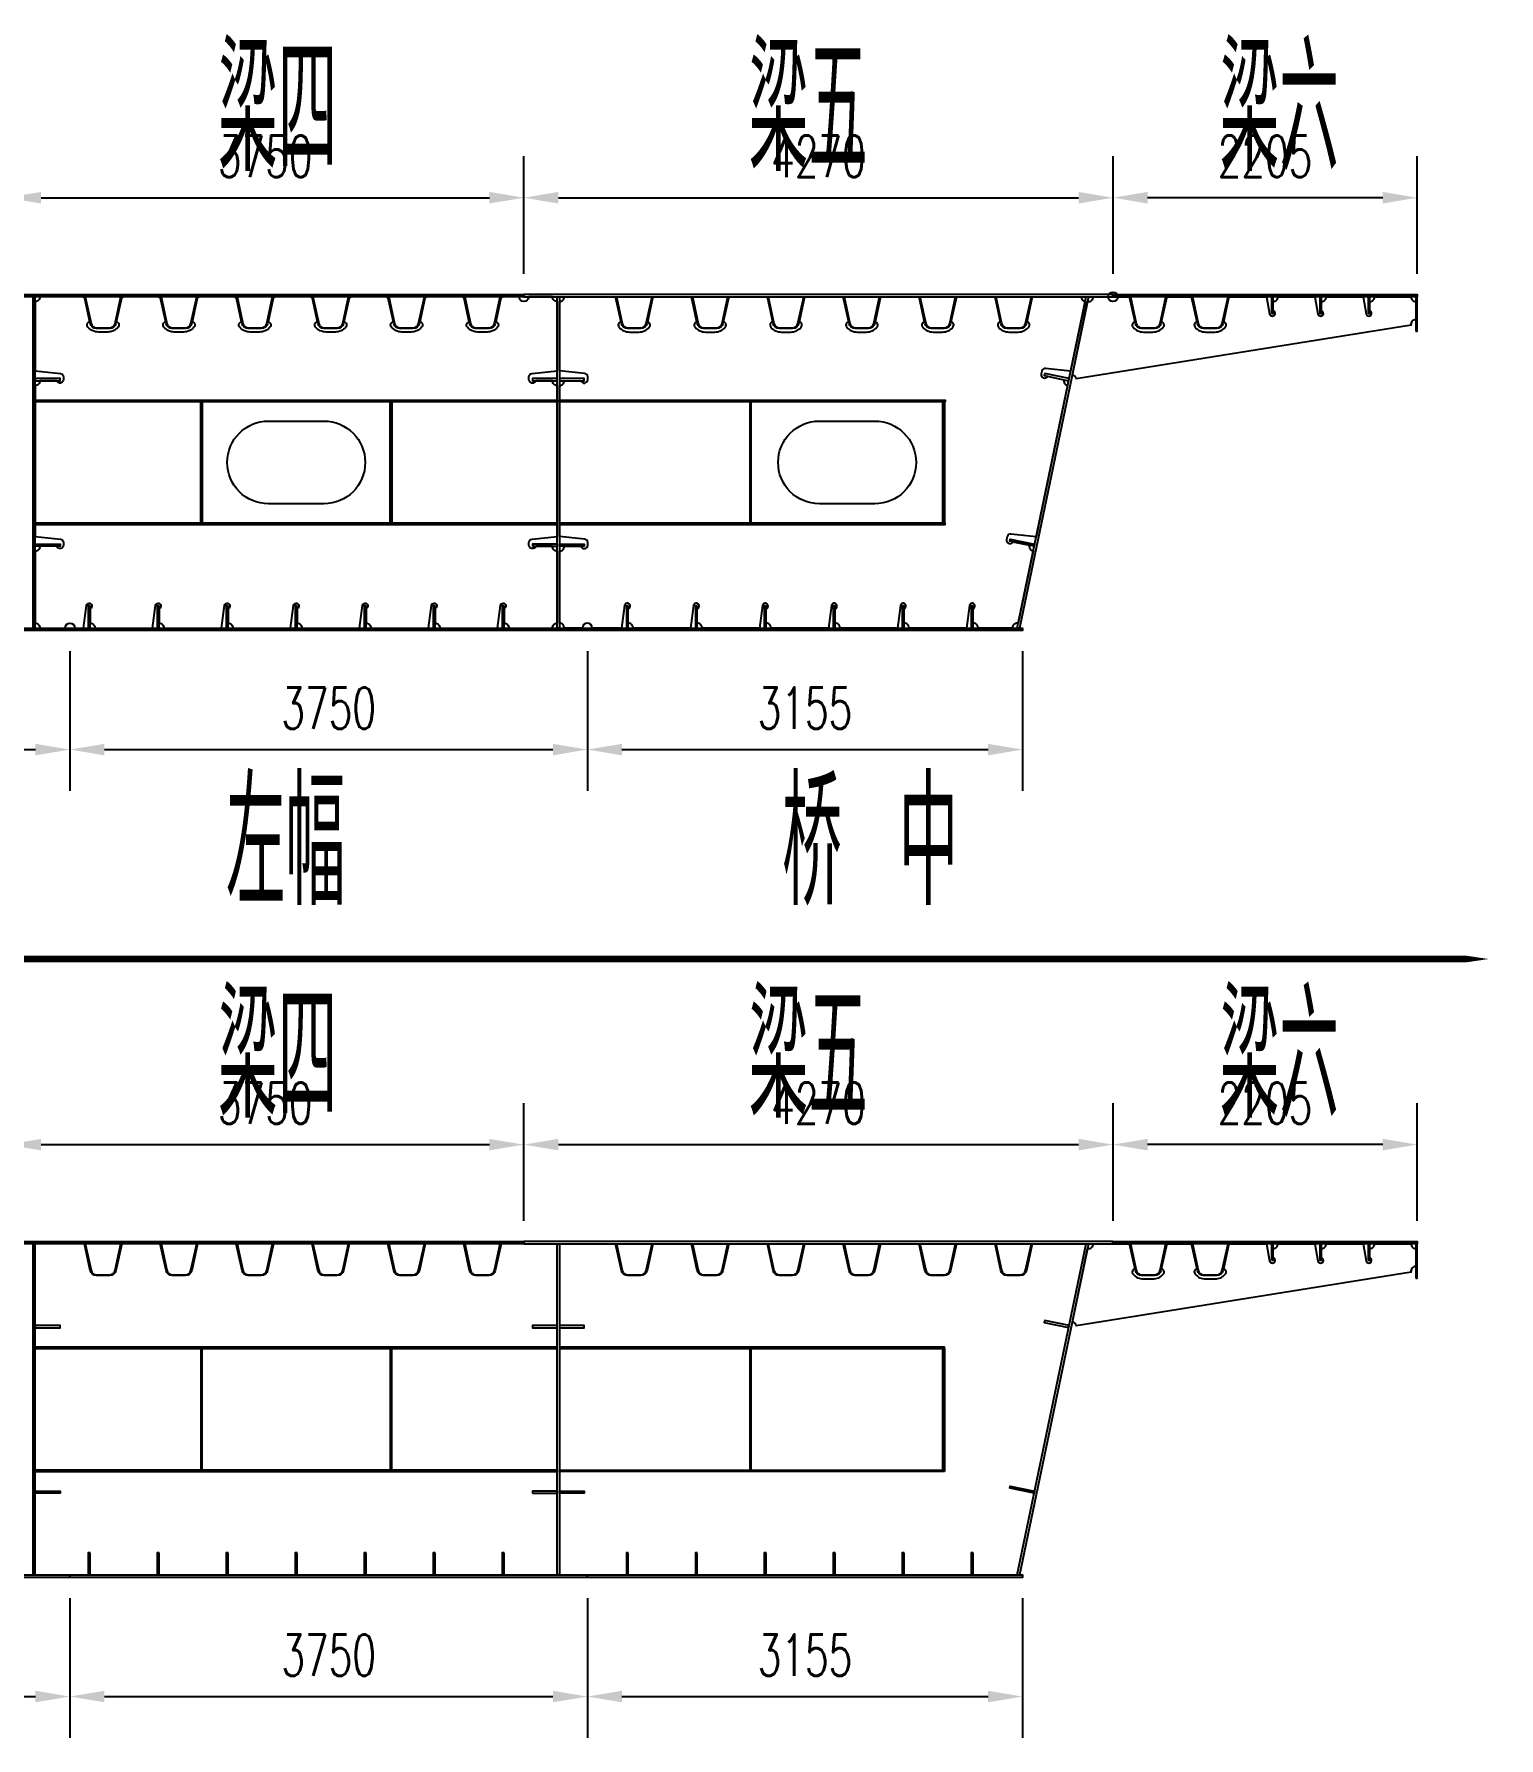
# Model space of a CAD drawing. Extents: x -158665 to 747974, y -1078007 to -307893.
# Drawn here: x 211164 to 221781, y -331394 to -319046 of the extents above; entities that cross this region are included whole.
import ezdxf

# ---------------------------------------------------------------- set-up
doc = ezdxf.new("R2010")
doc.units = 0
doc.header["$LTSCALE"] = 0.02
doc.header["$MEASUREMENT"] = 0
doc.header["$PDMODE"] = 35
doc.header["$PDSIZE"] = 150
doc.layers.get('0').update_dxf_attribs({"linetype": 'CONTINUOUS'})
doc.layers.get('Defpoints').update_dxf_attribs({"linetype": 'CONTINUOUS'})
doc.layers.add('1', color=1, linetype='CONTINUOUS')
doc.styles.add('HC_GBDIM', font='romans', dxfattribs={"width": 0.667, "bigfont": 'gbcbig'})
doc.dimstyles.new('HC_GBDIM-100', dxfattribs={"dimscale": 100, "dimtxt": 3, "dimasz": 2.5, "dimexe": 3, "dimexo": 1.5, "dimgap": 1.5, "dimtad": 1, "dimdec": 0, "dimzin": 0, "dimdsep": 46, "dimtxsty": 'HC_GBDIM', "dimcen": 2.5, "dimclrd": 130, "dimclre": 130, "dimclrt": 3, "dimadec": 0, "dimazin": 0, "dimtfac": 0.714286, "dimtdec": 0, "dimtmove": 0, "dimatfit": 3, "dimfxl": 1, "dimtzin": 0, "dimlwd": -1, "dimlwe": -1, "dimarcsym": 0})

# ---------------------------------------------------------------- blocks, each defined once
blk = doc.blocks.new('*D12')
at = {"color": 130}
for p, q in [((210964, -320784), (210964, -319932)), ((214714, -320784), (214714, -319932)), ((211214, -320232), (214464, -320232))]:
    blk.add_line(p, q, dxfattribs=at)
for points in [[(211214, -320190), (211214, -320274), (210964, -320232)], [(214464, -320190), (214464, -320274), (214714, -320232)]]:
    blk.add_solid(points, dxfattribs=at)
at = {"layer": 'Defpoints', "color": 0}
for p in [(214714, -320232), (210964, -320934), (214714, -320934)]:
    blk.add_point(p, dxfattribs=at)
at = {"color": 3, "insert": (212839, -319932), "char_height": 300, "attachment_point": 5, "style": 'HC_GBDIM'}
blk.add_mtext('3750', dxfattribs=at)
blk = doc.blocks.new('*D13')
at = {"color": 130}
for p, q in [((214714, -320784), (214714, -319932)), ((218984, -320784), (218984, -319932)), ((214964, -320232), (218734, -320232))]:
    blk.add_line(p, q, dxfattribs=at)
for points in [[(214964, -320190), (214964, -320274), (214714, -320232)], [(218734, -320190), (218734, -320274), (218984, -320232)]]:
    blk.add_solid(points, dxfattribs=at)
at = {"layer": 'Defpoints', "color": 0}
for p in [(218984, -320232), (214714, -320934), (218984, -320934)]:
    blk.add_point(p, dxfattribs=at)
at = {"color": 3, "insert": (216849, -319932), "char_height": 300, "attachment_point": 5, "style": 'HC_GBDIM'}
blk.add_mtext('4270', dxfattribs=at)
blk = doc.blocks.new('*D16')
at = {"color": 130}
for p, q in [((207154, -323518), (207154, -324531)), ((211424, -323518), (211424, -324531)), ((207404, -324231), (211174, -324231))]:
    blk.add_line(p, q, dxfattribs=at)
for points in [[(207404, -324190), (207404, -324273), (207154, -324231)], [(211174, -324190), (211174, -324273), (211424, -324231)]]:
    blk.add_solid(points, dxfattribs=at)
at = {"layer": 'Defpoints', "color": 0}
for p in [(207154, -323368), (211424, -323368), (211424, -324231)]:
    blk.add_point(p, dxfattribs=at)
at = {"color": 3, "insert": (209289, -323931), "char_height": 300, "attachment_point": 5, "style": 'HC_GBDIM'}
blk.add_mtext('4270', dxfattribs=at)
blk = doc.blocks.new('*D17')
at = {"color": 130}
for p, q in [((211424, -323518), (211424, -324531)), ((215174, -323518), (215174, -324531)), ((211674, -324231), (214924, -324231))]:
    blk.add_line(p, q, dxfattribs=at)
for points in [[(211674, -324190), (211674, -324273), (211424, -324231)], [(214924, -324190), (214924, -324273), (215174, -324231)]]:
    blk.add_solid(points, dxfattribs=at)
at = {"layer": 'Defpoints', "color": 0}
for p in [(211424, -323368), (215174, -323368), (215174, -324231)]:
    blk.add_point(p, dxfattribs=at)
at = {"color": 3, "insert": (213299, -323931), "char_height": 300, "attachment_point": 5, "style": 'HC_GBDIM'}
blk.add_mtext('3750', dxfattribs=at)
blk = doc.blocks.new('*D18')
at = {"color": 130}
for p, q in [((215174, -323518), (215174, -324531)), ((218329, -323518), (218329, -324531)), ((215424, -324231), (218079, -324231))]:
    blk.add_line(p, q, dxfattribs=at)
for points in [[(215424, -324190), (215424, -324273), (215174, -324231)], [(218079, -324190), (218079, -324273), (218329, -324231)]]:
    blk.add_solid(points, dxfattribs=at)
at = {"layer": 'Defpoints', "color": 0}
for p in [(215174, -323368), (218329, -323368), (218329, -324231)]:
    blk.add_point(p, dxfattribs=at)
at = {"color": 3, "insert": (216751, -323931), "char_height": 300, "attachment_point": 5, "style": 'HC_GBDIM'}
blk.add_mtext('3155', dxfattribs=at)
blk = doc.blocks.new('*D20')
at = {"color": 130}
for p, q in [((218984, -320784), (218984, -319932)), ((221189, -320784), (221189, -319932)), ((220939, -320232), (219234, -320232))]:
    blk.add_line(p, q, dxfattribs=at)
for points in [[(219234, -320190), (219234, -320274), (218984, -320232)], [(220939, -320190), (220939, -320274), (221189, -320232)]]:
    blk.add_solid(points, dxfattribs=at)
at = {"layer": 'Defpoints', "color": 0}
for p in [(218984, -320232), (218984, -320934), (221189, -320934)]:
    blk.add_point(p, dxfattribs=at)
at = {"color": 3, "insert": (220086, -319932), "char_height": 300, "attachment_point": 5, "style": 'HC_GBDIM'}
blk.add_mtext('2205', dxfattribs=at)
blk = doc.blocks.new('*D23')
at = {"color": 130}
for p, q in [((210964, -327647), (210964, -326794)), ((214714, -327647), (214714, -326794)), ((211214, -327094), (214464, -327094))]:
    blk.add_line(p, q, dxfattribs=at)
for points in [[(211214, -327053), (211214, -327136), (210964, -327094)], [(214464, -327053), (214464, -327136), (214714, -327094)]]:
    blk.add_solid(points, dxfattribs=at)
at = {"layer": 'Defpoints', "color": 0}
for p in [(214714, -327094), (210964, -327797), (214714, -327797)]:
    blk.add_point(p, dxfattribs=at)
at = {"color": 3, "insert": (212839, -326794), "char_height": 300, "attachment_point": 5, "style": 'HC_GBDIM'}
blk.add_mtext('3750', dxfattribs=at)
blk = doc.blocks.new('*D24')
at = {"color": 130}
for p, q in [((214714, -327647), (214714, -326794)), ((218984, -327647), (218984, -326794)), ((214964, -327094), (218734, -327094))]:
    blk.add_line(p, q, dxfattribs=at)
for points in [[(214964, -327052), (214964, -327136), (214714, -327094)], [(218734, -327052), (218734, -327136), (218984, -327094)]]:
    blk.add_solid(points, dxfattribs=at)
at = {"layer": 'Defpoints', "color": 0}
for p in [(218984, -327094), (214714, -327797), (218984, -327797)]:
    blk.add_point(p, dxfattribs=at)
at = {"color": 3, "insert": (216849, -326794), "char_height": 300, "attachment_point": 5, "style": 'HC_GBDIM'}
blk.add_mtext('4270', dxfattribs=at)
blk = doc.blocks.new('*D27')
at = {"color": 130}
for p, q in [((207154, -330381), (207154, -331394)), ((211424, -330381), (211424, -331394)), ((207404, -331094), (211174, -331094))]:
    blk.add_line(p, q, dxfattribs=at)
for points in [[(207404, -331052), (207404, -331135), (207154, -331094)], [(211174, -331052), (211174, -331135), (211424, -331094)]]:
    blk.add_solid(points, dxfattribs=at)
at = {"layer": 'Defpoints', "color": 0}
for p in [(207154, -330231), (211424, -330231), (211424, -331094)]:
    blk.add_point(p, dxfattribs=at)
at = {"color": 3, "insert": (209289, -330794), "char_height": 300, "attachment_point": 5, "style": 'HC_GBDIM'}
blk.add_mtext('4270', dxfattribs=at)
blk = doc.blocks.new('*D28')
at = {"color": 130}
for p, q in [((211424, -330381), (211424, -331394)), ((215174, -330381), (215174, -331394)), ((211674, -331094), (214924, -331094))]:
    blk.add_line(p, q, dxfattribs=at)
for points in [[(211674, -331052), (211674, -331135), (211424, -331094)], [(214924, -331052), (214924, -331135), (215174, -331094)]]:
    blk.add_solid(points, dxfattribs=at)
at = {"layer": 'Defpoints', "color": 0}
for p in [(211424, -330231), (215174, -330231), (215174, -331094)]:
    blk.add_point(p, dxfattribs=at)
at = {"color": 3, "insert": (213299, -330794), "char_height": 300, "attachment_point": 5, "style": 'HC_GBDIM'}
blk.add_mtext('3750', dxfattribs=at)
blk = doc.blocks.new('*D29')
at = {"color": 130}
for p, q in [((215174, -330381), (215174, -331394)), ((218329, -330381), (218329, -331394)), ((215424, -331094), (218079, -331094))]:
    blk.add_line(p, q, dxfattribs=at)
for points in [[(215424, -331052), (215424, -331135), (215174, -331094)], [(218079, -331052), (218079, -331135), (218329, -331094)]]:
    blk.add_solid(points, dxfattribs=at)
at = {"layer": 'Defpoints', "color": 0}
for p in [(215174, -330231), (218329, -330231), (218329, -331094)]:
    blk.add_point(p, dxfattribs=at)
at = {"color": 3, "insert": (216751, -330794), "char_height": 300, "attachment_point": 5, "style": 'HC_GBDIM'}
blk.add_mtext('3155', dxfattribs=at)
blk = doc.blocks.new('*D31')
at = {"color": 130}
for p, q in [((218984, -327647), (218984, -326794)), ((221189, -327647), (221189, -326794)), ((220939, -327094), (219234, -327094))]:
    blk.add_line(p, q, dxfattribs=at)
for points in [[(219234, -327052), (219234, -327136), (218984, -327094)], [(220939, -327052), (220939, -327136), (221189, -327094)]]:
    blk.add_solid(points, dxfattribs=at)
at = {"layer": 'Defpoints', "color": 0}
for p in [(218984, -327094), (218984, -327797), (221189, -327797)]:
    blk.add_point(p, dxfattribs=at)
at = {"color": 3, "insert": (220086, -326794), "char_height": 300, "attachment_point": 5, "style": 'HC_GBDIM'}
blk.add_mtext('2205', dxfattribs=at)

msp = doc.modelspace()

# ---------------------------------------------------------------- linework, layer by layer
at = {"color": 2, "ltscale": 3}
for points in [[(214955.7, -321593.3, -0.4142136), (214920.7, -321558.3), (214799.4, -321558.3, -0.8490905), (214750.7, -321550.3), (214750.7, -321530.3, -0.3855079), (214773.3, -321505.4), (214955.7, -321487.3), (214955.7, -320985.3, -0.4142136), (214920.7, -320950.3), (214748.7, -320950.3, -1), (214678.7, -320950.3), (214558.7, -320950.3), (214546.6, -320960), (214509.6, -321130.3, -0.5717692), (214522.9, -321171.3, -0.2157414), (214447.7, -321205.3), (214379.8, -321205.3, -0.2157414), (214304.6, -321171.3, -0.5717692), (214317.9, -321130.3), (214280.9, -320960), (214268.7, -320950.3), (214008.7, -320950.3), (213996.6, -320960), (213959.6, -321130.3, -0.5717692), (213972.9, -321171.3, -0.2157414), (213897.7, -321205.3), (213829.8, -321205.3, -0.2157414), (213754.6, -321171.3, -0.5717692), (213767.9, -321130.3), (213730.9, -320960), (213718.7, -320950.3), (213458.7, -320950.3), (213446.6, -320960), (213409.6, -321130.3, -0.5717692), (213422.9, -321171.3, -0.2157414), (213347.7, -321205.3), (213279.8, -321205.3, -0.2157414), (213204.6, -321171.3, -0.5717692), (213217.9, -321130.3), (213180.9, -320960), (213168.7, -320950.3), (212908.7, -320950.3), (212896.6, -320960), (212859.6, -321130.3, -0.5717692), (212872.9, -321171.3, -0.2157414), (212797.7, -321205.3), (212729.8, -321205.3, -0.2157414), (212654.6, -321171.3, -0.5717692), (212667.9, -321130.3), (212630.9, -320960), (212618.7, -320950.3), (212358.7, -320950.3), (212346.6, -320960), (212309.6, -321130.3, -0.5717692), (212322.9, -321171.3, -0.2157414), (212247.7, -321205.3), (212179.8, -321205.3, -0.2157414), (212104.6, -321171.3, -0.5717692), (212117.9, -321130.3), (212080.9, -320960), (212068.7, -320950.3), (211808.7, -320950.3), (211796.6, -320960), (211759.6, -321130.3, -0.5717692), (211772.9, -321171.3, -0.2157414), (211697.7, -321205.3), (211629.8, -321205.3, -0.2157414), (211554.6, -321171.3, -0.5717692), (211567.9, -321130.3), (211530.9, -320960), (211518.7, -320950.3), (211206.7, -320950.3, -0.4142136), (211171.7, -320985.3), (211171.7, -321487.3), (211354.2, -321505.4, -0.3855079), (211376.7, -321530.3), (211376.7, -321550.3, -0.8490905), (211328.1, -321558.3), (211206.7, -321558.3, -0.4142136), (211171.7, -321593.3), (211171.7, -322687.3), (211354.2, -322705.4, -0.3855079), (211376.7, -322730.3), (211376.7, -322750.3, -0.8490905), (211328.1, -322758.3), (211206.7, -322758.3, -0.4142136), (211171.7, -322793.3), (211171.7, -323315.3, -0.4142136), (211206.7, -323350.3), (211388.7, -323350.3, -1), (211458.7, -323350.3), (211521.7, -323350.3), (211543.9, -323187.6, -1.7629799), (211570.7, -323209), (211570.7, -323315.3, -0.4142136), (211605.7, -323350.3), (212021.7, -323350.3), (212043.9, -323187.6, -1.7629799), (212070.7, -323209), (212070.7, -323315.3, -0.4142136), (212105.7, -323350.3), (212521.7, -323350.3), (212543.9, -323187.6, -1.7629799), (212570.7, -323209), (212570.7, -323315.3, -0.4142136), (212605.7, -323350.3), (213021.7, -323350.3), (213043.9, -323187.6, -1.7629799), (213070.7, -323209), (213070.7, -323315.3, -0.4142136), (213105.7, -323350.3), (213521.7, -323350.3), (213543.9, -323187.6, -1.7629799), (213570.7, -323209), (213570.7, -323315.3, -0.4142136), (213605.7, -323350.3), (214021.7, -323350.3), (214043.9, -323187.6, -1.7629799), (214070.7, -323209), (214070.7, -323315.3, -0.4142136), (214105.7, -323350.3), (214521.7, -323350.3), (214543.9, -323187.6, -1.7629799), (214570.7, -323209), (214570.7, -323315.3, -0.4142136), (214605.7, -323350.3), (214920.7, -323350.3, -0.4142136), (214955.7, -323315.3), (214955.7, -322793.3, -0.4142136), (214920.7, -322758.3), (214799.4, -322758.3, -0.8490905), (214750.7, -322750.3), (214750.7, -322730.3, -0.3855079), (214773.3, -322705.4), (214955.7, -322687.3)], [(214971.7, -321593.3, 0.4142136), (215006.7, -321558.3), (215128.1, -321558.3, 0.8490905), (215176.7, -321550.3), (215176.7, -321530.3, 0.3855079), (215154.2, -321505.4), (214971.7, -321487.3), (214971.7, -320985.3, 0.4142136), (215006.7, -320950.3), (215368.7, -320950.3), (215380.9, -320960), (215417.9, -321130.3, 0.5717692), (215404.6, -321171.3, 0.2157414), (215479.8, -321205.3), (215547.7, -321205.3, 0.2157414), (215622.9, -321171.3, 0.5717692), (215609.6, -321130.3), (215646.6, -320960), (215658.7, -320950.3), (215918.7, -320950.3), (215930.9, -320960), (215967.9, -321130.3, 0.5717692), (215954.6, -321171.3, 0.2157414), (216029.8, -321205.3), (216097.7, -321205.3, 0.2157414), (216172.9, -321171.3, 0.5717692), (216159.6, -321130.3), (216196.6, -320960), (216208.7, -320950.3), (216468.7, -320950.3), (216480.9, -320960), (216517.9, -321130.3, 0.5717692), (216504.6, -321171.3, 0.2157414), (216579.8, -321205.3), (216647.7, -321205.3, 0.2157414), (216722.9, -321171.3, 0.5717692), (216709.6, -321130.3), (216746.6, -320960), (216758.7, -320950.3), (217018.7, -320950.3), (217030.9, -320960), (217067.9, -321130.3, 0.5717692), (217054.6, -321171.3, 0.2157414), (217129.8, -321205.3), (217197.7, -321205.3, 0.2157414), (217272.9, -321171.3, 0.5717692), (217259.6, -321130.3), (217296.6, -320960), (217308.7, -320950.3), (217568.7, -320950.3), (217580.9, -320960), (217617.9, -321130.3, 0.5717692), (217604.6, -321171.3, 0.2157414), (217679.8, -321205.3), (217747.7, -321205.3, 0.2157414), (217822.9, -321171.3, 0.5717692), (217809.6, -321130.3), (217846.6, -320960), (217858.7, -320950.3), (218118.7, -320950.3), (218130.9, -320960), (218167.9, -321130.3, 0.5717692), (218154.6, -321171.3, 0.2157414), (218229.8, -321205.3), (218297.7, -321205.3, 0.2157414), (218372.9, -321171.3, 0.5717692), (218359.6, -321130.3), (218396.6, -320960), (218408.7, -320950.3), (218753.7, -320950.3, 0.3552568), (218781.6, -320984.5), (218676.6, -321488.6), (218494.3, -321469.1, 0.3855079), (218467.1, -321488.9), (218463.1, -321508.5, 0.8490905), (218509.1, -321526.2), (218627.9, -321551, 0.4142136), (218655, -321592.4), (218426.6, -322688.6), (218244.3, -322669.1, 0.3855079), (218217.1, -322688.9), (218213.1, -322708.5, 0.8490905), (218259.1, -322726.2), (218377.9, -322751, 0.4142136), (218405, -322792.4), (218295.9, -323316, 0.4757351), (218253.7, -323350.3), (218005.7, -323350.3, 0.4142136), (217970.7, -323315.3), (217970.7, -323209, 1.7629799), (217943.9, -323187.6), (217921.7, -323350.3), (217505.7, -323350.3, 0.4142136), (217470.7, -323315.3), (217470.7, -323209, 1.7629799), (217443.9, -323187.6), (217421.7, -323350.3), (217005.7, -323350.3, 0.4142136), (216970.7, -323315.3), (216970.7, -323209, 1.7629799), (216943.9, -323187.6), (216921.7, -323350.3), (216505.7, -323350.3, 0.4142136), (216470.7, -323315.3), (216470.7, -323209, 1.7629799), (216443.9, -323187.6), (216421.7, -323350.3), (216005.7, -323350.3, 0.4142136), (215970.7, -323315.3), (215970.7, -323209, 1.7629799), (215943.9, -323187.6), (215921.7, -323350.3), (215505.7, -323350.3, 0.4142136), (215470.7, -323315.3), (215470.7, -323209, 1.7629799), (215443.9, -323187.6), (215421.7, -323350.3), (215208.7, -323350.3, 1), (215138.7, -323350.3), (215006.7, -323350.3, 0.4142136), (214971.7, -323315.3), (214971.7, -322793.3, 0.4142136), (215006.7, -322758.3), (215128.1, -322758.3, 0.8490905), (215176.7, -322750.3), (215176.7, -322730.3, 0.3855079), (215154.2, -322705.4), (214971.7, -322687.3)]]:
    msp.add_lwpolyline(points, format="xyb", close=True, dxfattribs=at)
at = {"color": 6}
msp.add_lwpolyline([(221706.2, -325749, 0, 150, 0), (221201.1, -325749, 50, 50, 0), (210796, -325749, 50, 50, 0)], format="xyseb", dxfattribs=at)
at = {"color": 7, "ltscale": 3}
msp.add_circle((218983.7, -320950.3), 35, dxfattribs=at)
at = {"layer": '1', "color": 4}
for p, q in [((218983.7, -320950.3), (218983.7, -320934.3)), ((218983.7, -327812.5), (218983.7, -327796.5)), ((215173.7, -330212.5), (215173.7, -330228.5))]:
    msp.add_line(p, q, dxfattribs=at)
for points in [[(210963.7, -320934.3), (214713.7, -320934.3), (214713.7, -320950.3), (210963.7, -320950.3)], [(211155.7, -323350.3), (211171.7, -323350.3), (211171.7, -320950.3), (211155.7, -320950.3)], [(214713.7, -320950.3), (218983.7, -320950.3), (218983.7, -320934.3), (214713.7, -320934.3)], [(214955.7, -320950.3), (214971.7, -320950.3), (214971.7, -323350.3), (214955.7, -323350.3)], [(218983.7, -320934.3), (221188.7, -320934.3), (221188.7, -320950.3), (218983.7, -320950.3)], [(220132.7, -321070.3), (220144.7, -321070.3), (220144.7, -320950.3), (220132.7, -320950.3)], [(220494.7, -320950.3), (220482.7, -320950.3), (220482.7, -321070.3), (220494.7, -321070.3)], [(220832.7, -321070.3), (220844.7, -321070.3), (220844.7, -320950.3), (220832.7, -320950.3)], [(221178.7, -321200.3), (221188.7, -321200.3), (221188.7, -320950.3), (221178.7, -320950.3)], [(211171.7, -321558.3), (211351.7, -321558.3), (211351.7, -321542.3), (211171.7, -321542.3)], [(214955.7, -321542.3), (214775.7, -321542.3), (214775.7, -321558.3), (214955.7, -321558.3)], [(214971.7, -321558.3), (215151.7, -321558.3), (215151.7, -321542.3), (214971.7, -321542.3)], [(214955.7, -321710.3), (211171.7, -321710.3), (211171.7, -321700.3), (214955.7, -321700.3)], [(212381.7, -322590.3), (212371.7, -322590.3), (212371.7, -321710.3), (212381.7, -321710.3)], [(213755.7, -322590.3), (213745.7, -322590.3), (213745.7, -321710.3), (213755.7, -321710.3)], [(217767.7, -321710.3), (214971.7, -321710.3), (214971.7, -321700.3), (217767.7, -321700.3)], [(216351.7, -322590.3), (216361.7, -322590.3), (216361.7, -321710.3), (216351.7, -321710.3)], [(217761.7, -322590.3), (217751.7, -322590.3), (217751.7, -321710.3), (217761.7, -321710.3)], [(211171.7, -322600.3), (214955.7, -322600.3), (214955.7, -322590.3), (211171.7, -322590.3)], [(214971.7, -322600.3), (217767.7, -322600.3), (217767.7, -322590.3), (214971.7, -322590.3)], [(211171.7, -322742.3), (211351.7, -322742.3), (211351.7, -322758.3), (211171.7, -322758.3)], [(214775.7, -322758.3), (214955.7, -322758.3), (214955.7, -322742.3), (214775.7, -322742.3)], [(214971.7, -322742.3), (215151.7, -322742.3), (215151.7, -322758.3), (214971.7, -322758.3)], [(211570.7, -323190.3), (211556.7, -323190.3), (211556.7, -323350.3), (211570.7, -323350.3)], [(212070.7, -323190.3), (212056.7, -323190.3), (212056.7, -323350.3), (212070.7, -323350.3)], [(212570.7, -323190.3), (212556.7, -323190.3), (212556.7, -323350.3), (212570.7, -323350.3)], [(213070.7, -323190.3), (213056.7, -323190.3), (213056.7, -323350.3), (213070.7, -323350.3)], [(213570.7, -323190.3), (213556.7, -323190.3), (213556.7, -323350.3), (213570.7, -323350.3)], [(214070.7, -323190.3), (214056.7, -323190.3), (214056.7, -323350.3), (214070.7, -323350.3)], [(214570.7, -323190.3), (214556.7, -323190.3), (214556.7, -323350.3), (214570.7, -323350.3)], [(215470.8, -323190.4), (215456.8, -323190.4), (215456.8, -323350.4), (215470.8, -323350.4)], [(215970.7, -323190.3), (215956.7, -323190.3), (215956.7, -323350.3), (215970.7, -323350.3)], [(216470.7, -323190.3), (216456.7, -323190.3), (216456.7, -323350.3), (216470.7, -323350.3)], [(216970.7, -323190.3), (216956.7, -323190.3), (216956.7, -323350.3), (216970.7, -323350.3)], [(217470.7, -323190.3), (217456.7, -323190.3), (217456.7, -323350.3), (217470.7, -323350.3)], [(217970.7, -323190.3), (217956.7, -323190.3), (217956.7, -323350.3), (217970.7, -323350.3)], [(207153.7, -323350.3), (211423.7, -323350.3), (211423.7, -323368.3), (207153.7, -323368.3)], [(211423.7, -323350.3), (215173.7, -323350.3), (215173.7, -323368.3), (211423.7, -323368.3)], [(215173.7, -323350.3), (218328.7, -323350.3), (218328.7, -323368.3), (215173.7, -323368.3)], [(210963.7, -327796.5), (214713.7, -327796.5), (214713.7, -327812.5), (210963.7, -327812.5)], [(211155.7, -330212.5), (211171.7, -330212.5), (211171.7, -327812.5), (211155.7, -327812.5)], [(214713.7, -327812.5), (218983.7, -327812.5), (218983.7, -327796.5), (214713.7, -327796.5)], [(214955.7, -327812.5), (214971.7, -327812.5), (214971.7, -330212.5), (214955.7, -330212.5)], [(218983.7, -327796.5), (221188.7, -327796.5), (221188.7, -327812.5), (218983.7, -327812.5)], [(220132.7, -327932.5), (220144.7, -327932.5), (220144.7, -327812.5), (220132.7, -327812.5)], [(220494.7, -327812.5), (220482.7, -327812.5), (220482.7, -327932.5), (220494.7, -327932.5)], [(220832.7, -327932.5), (220844.7, -327932.5), (220844.7, -327812.5), (220832.7, -327812.5)], [(221178.7, -328062.5), (221188.7, -328062.5), (221188.7, -327812.5), (221178.7, -327812.5)], [(211171.7, -328420.5), (211351.7, -328420.5), (211351.7, -328404.5), (211171.7, -328404.5)], [(214955.7, -328404.5), (214775.7, -328404.5), (214775.7, -328420.5), (214955.7, -328420.5)], [(214971.7, -328420.5), (215151.7, -328420.5), (215151.7, -328404.5), (214971.7, -328404.5)], [(211171.7, -328572.5), (214955.7, -328572.5), (214955.7, -328562.5), (211171.7, -328562.5)], [(214971.8, -328572.5), (217761.7, -328572.5), (217761.7, -328562.5), (214971.8, -328562.5)], [(212371.7, -329452.5), (212381.7, -329452.5), (212381.7, -328572.5), (212371.7, -328572.5)], [(213745.7, -329452.5), (213755.7, -329452.5), (213755.7, -328572.5), (213745.7, -328572.5)], [(216351.7, -329452.5), (216361.7, -329452.5), (216361.7, -328572.5), (216351.7, -328572.5)], [(217751.7, -328572.5), (217761.7, -328572.5), (217761.7, -329452.5), (217751.7, -329452.5)], [(214955.7, -329452.5), (211171.7, -329452.5), (211171.7, -329462.5), (214955.7, -329462.5)], [(217761.7, -329462.5), (214971.8, -329462.5), (214971.8, -329452.5), (217761.7, -329452.5)], [(211171.7, -329604.5), (211351.7, -329604.5), (211351.7, -329620.5), (211171.7, -329620.5)], [(214775.7, -329620.5), (214955.7, -329620.5), (214955.7, -329604.5), (214775.7, -329604.5)], [(214971.7, -329604.5), (215151.7, -329604.5), (215151.7, -329620.5), (214971.7, -329620.5)], [(211570.7, -330052.5), (211556.7, -330052.5), (211556.7, -330212.5), (211570.7, -330212.5)], [(212070.7, -330052.5), (212056.7, -330052.5), (212056.7, -330212.5), (212070.7, -330212.5)], [(212570.7, -330052.5), (212556.7, -330052.5), (212556.7, -330212.5), (212570.7, -330212.5)], [(213070.7, -330052.5), (213056.7, -330052.5), (213056.7, -330212.5), (213070.7, -330212.5)], [(213570.7, -330052.5), (213556.7, -330052.5), (213556.7, -330212.5), (213570.7, -330212.5)], [(214070.7, -330052.5), (214056.7, -330052.5), (214056.7, -330212.5), (214070.7, -330212.5)], [(214570.7, -330052.5), (214556.7, -330052.5), (214556.7, -330212.5), (214570.7, -330212.5)], [(215470.8, -330052.6), (215456.8, -330052.6), (215456.8, -330212.6), (215470.8, -330212.6)], [(215970.7, -330052.5), (215956.7, -330052.5), (215956.7, -330212.5), (215970.7, -330212.5)], [(216470.7, -330052.5), (216456.7, -330052.5), (216456.7, -330212.5), (216470.7, -330212.5)], [(216970.7, -330052.5), (216956.7, -330052.5), (216956.7, -330212.5), (216970.7, -330212.5)], [(217470.7, -330052.5), (217456.7, -330052.5), (217456.7, -330212.5), (217470.7, -330212.5)], [(217970.7, -330052.5), (217956.7, -330052.5), (217956.7, -330212.5), (217970.7, -330212.5)], [(207153.7, -330212.5), (211423.7, -330212.5), (211423.7, -330230.5), (207153.7, -330230.5)], [(211423.7, -330212.5), (215173.7, -330212.5), (215173.7, -330230.5), (211423.7, -330230.5)], [(215173.7, -330212.5), (218328.7, -330212.5), (218328.7, -330230.5), (215173.7, -330230.5)]]:
    msp.add_lwpolyline(points, close=True, dxfattribs=at)
for points in [[(211792.6, -320950.3), (211798.7, -320950.3), (211756.6, -321144, -0.3528189), (211711.7, -321180.3), (211615.8, -321180.3, -0.3528189), (211570.9, -321144), (211528.7, -320950.3), (211534.9, -320950.3), (211576.7, -321142.8, 0.3528189), (211615.8, -321174.3), (211711.7, -321174.3, 0.3528189), (211750.8, -321142.8)], [(212342.6, -320950.3), (212348.7, -320950.3), (212306.6, -321144, -0.3528189), (212261.7, -321180.3), (212165.8, -321180.3, -0.3528189), (212120.9, -321144), (212078.7, -320950.3), (212084.9, -320950.3), (212126.7, -321142.8, 0.3528189), (212165.8, -321174.3), (212261.7, -321174.3, 0.3528189), (212300.8, -321142.8)], [(212892.6, -320950.3), (212898.7, -320950.3), (212856.6, -321144, -0.3528189), (212811.7, -321180.3), (212715.8, -321180.3, -0.3528189), (212670.9, -321144), (212628.7, -320950.3), (212634.9, -320950.3), (212676.7, -321142.8, 0.3528189), (212715.8, -321174.3), (212811.7, -321174.3, 0.3528189), (212850.8, -321142.8)], [(213442.6, -320950.3), (213448.7, -320950.3), (213406.6, -321144, -0.3528189), (213361.7, -321180.3), (213265.8, -321180.3, -0.3528189), (213220.9, -321144), (213178.7, -320950.3), (213184.9, -320950.3), (213226.7, -321142.8, 0.3528189), (213265.8, -321174.3), (213361.7, -321174.3, 0.3528189), (213400.8, -321142.8)], [(213992.6, -320950.3), (213998.7, -320950.3), (213956.6, -321144, -0.3528189), (213911.7, -321180.3), (213815.8, -321180.3, -0.3528189), (213770.9, -321144), (213728.7, -320950.3), (213734.9, -320950.3), (213776.7, -321142.8, 0.3528189), (213815.8, -321174.3), (213911.7, -321174.3, 0.3528189), (213950.8, -321142.8)], [(214542.6, -320950.3), (214548.7, -320950.3), (214506.6, -321144, -0.3528189), (214461.7, -321180.3), (214365.8, -321180.3, -0.3528189), (214320.9, -321144), (214278.7, -320950.3), (214284.9, -320950.3), (214326.7, -321142.8, 0.3528189), (214365.8, -321174.3), (214461.7, -321174.3, 0.3528189), (214500.8, -321142.8)], [(215642.6, -320950.4), (215648.7, -320950.4), (215606.6, -321144.1, -0.3528189), (215561.7, -321180.4), (215465.8, -321180.4, -0.3528189), (215420.9, -321144.1), (215378.7, -320950.4), (215384.9, -320950.4), (215426.7, -321142.9, 0.3528189), (215465.8, -321174.4), (215561.7, -321174.4, 0.3528189), (215600.7, -321142.9)], [(216192.6, -320950.3), (216198.7, -320950.3), (216156.6, -321144, -0.3528189), (216111.7, -321180.3), (216015.8, -321180.3, -0.3528189), (215970.9, -321144), (215928.7, -320950.3), (215934.9, -320950.3), (215976.7, -321142.8, 0.3528189), (216015.8, -321174.3), (216111.7, -321174.3, 0.3528189), (216150.8, -321142.8)], [(216742.6, -320950.3), (216748.7, -320950.3), (216706.6, -321144.1, -0.3528189), (216661.7, -321180.3), (216565.8, -321180.3, -0.3528189), (216520.9, -321144.1), (216478.7, -320950.3), (216484.9, -320950.3), (216526.7, -321142.8, 0.3528189), (216565.8, -321174.3), (216661.7, -321174.3, 0.3528189), (216700.7, -321142.8)], [(217292.6, -320950.3), (217298.7, -320950.3), (217256.6, -321144, -0.3528189), (217211.7, -321180.3), (217115.8, -321180.3, -0.3528189), (217070.9, -321144), (217028.7, -320950.3), (217034.9, -320950.3), (217076.7, -321142.8, 0.3528189), (217115.8, -321174.3), (217211.7, -321174.3, 0.3528189), (217250.8, -321142.8)], [(217842.6, -320950.3), (217848.7, -320950.3), (217806.6, -321144.1, -0.3528189), (217761.7, -321180.3), (217665.8, -321180.3, -0.3528189), (217620.9, -321144.1), (217578.7, -320950.3), (217584.9, -320950.3), (217626.7, -321142.8, 0.3528189), (217665.8, -321174.3), (217761.7, -321174.3, 0.3528189), (217800.8, -321142.8)], [(218392.6, -320950.3), (218398.7, -320950.3), (218356.6, -321144.1, -0.3528189), (218311.7, -321180.3), (218215.8, -321180.3, -0.3528189), (218170.9, -321144.1), (218128.7, -320950.3), (218134.9, -320950.3), (218176.7, -321142.8, 0.3528189), (218215.8, -321174.3), (218311.7, -321174.3, 0.3528189), (218350.8, -321142.8)], [(218800, -320984.5, 0.4757351), (218842.1, -320950.3), (218983.7, -320950.3), (219103.7, -320950.3), (219142.9, -321130.3, 0.5717692), (219129.6, -321171.3, 0.2157414), (219204.8, -321205.3), (219272.7, -321205.3, 0.2157414), (219347.9, -321171.3, 0.5717692), (219334.6, -321130.3), (219373.7, -320950.3), (219553.7, -320950.3), (219592.9, -321130.3, 0.5717692), (219579.6, -321171.3, 0.2157414), (219654.8, -321205.3), (219722.7, -321205.3, 0.2157414), (219797.9, -321171.3, 0.5717692), (219784.6, -321130.3), (219823.7, -320950.3), (220097.7, -320950.3), (220119, -321073.7, 1.7811251), (220144.7, -321051.2), (220144.7, -320985.3, 0.4142136), (220179.7, -320950.3), (220447.7, -320950.3), (220469, -321073.7, 1.7811251), (220494.7, -321051.2), (220494.7, -320985.3, 0.4142136), (220529.7, -320950.3), (220797.7, -320950.3), (220819, -321073.7, 1.7811251), (220844.7, -321051.2), (220844.7, -320985.3, 0.4142136), (220879.7, -320950.3), (221143.7, -320950.3, 0.4142136), (221178.7, -320985.3), (221178.7, -321115.3, 0.4615482), (221144.2, -321155.8), (218716.7, -321544.7, 0.311127), (218689.3, -321516)], [(219367.6, -320950.3), (219373.7, -320950.3), (219331.6, -321144, -0.3528189), (219286.7, -321180.3), (219190.8, -321180.3, -0.3528189), (219145.9, -321144), (219103.7, -320950.3), (219109.9, -320950.3), (219151.7, -321142.8, 0.3528189), (219190.8, -321174.3), (219286.7, -321174.3, 0.3528189), (219325.8, -321142.8)], [(219817.6, -320950.3), (219823.7, -320950.3), (219781.6, -321144, -0.3528189), (219736.7, -321180.3), (219640.8, -321180.3, -0.3528189), (219595.9, -321144), (219553.7, -320950.3), (219559.9, -320950.3), (219601.7, -321142.8, 0.3528189), (219640.8, -321174.3), (219736.7, -321174.3, 0.3528189), (219775.8, -321142.8)], [(211792.6, -327812.5), (211798.7, -327812.5), (211756.6, -328006.3, -0.3528189), (211711.7, -328042.5), (211615.8, -328042.5, -0.3528189), (211570.9, -328006.3), (211528.7, -327812.5), (211534.9, -327812.5), (211576.7, -328005, 0.3528189), (211615.8, -328036.5), (211711.7, -328036.5, 0.3528189), (211750.8, -328005)], [(212342.6, -327812.5), (212348.7, -327812.5), (212306.6, -328006.3, -0.3528189), (212261.7, -328042.5), (212165.8, -328042.5, -0.3528189), (212120.9, -328006.3), (212078.7, -327812.5), (212084.9, -327812.5), (212126.7, -328005, 0.3528189), (212165.8, -328036.5), (212261.7, -328036.5, 0.3528189), (212300.8, -328005)], [(212892.6, -327812.5), (212898.7, -327812.5), (212856.6, -328006.3, -0.3528189), (212811.7, -328042.5), (212715.8, -328042.5, -0.3528189), (212670.9, -328006.3), (212628.7, -327812.5), (212634.9, -327812.5), (212676.7, -328005, 0.3528189), (212715.8, -328036.5), (212811.7, -328036.5, 0.3528189), (212850.8, -328005)], [(213442.6, -327812.5), (213448.7, -327812.5), (213406.6, -328006.3, -0.3528189), (213361.7, -328042.5), (213265.8, -328042.5, -0.3528189), (213220.9, -328006.3), (213178.7, -327812.5), (213184.9, -327812.5), (213226.7, -328005, 0.3528189), (213265.8, -328036.5), (213361.7, -328036.5, 0.3528189), (213400.8, -328005)], [(213992.6, -327812.5), (213998.7, -327812.5), (213956.6, -328006.3, -0.3528189), (213911.7, -328042.5), (213815.8, -328042.5, -0.3528189), (213770.9, -328006.3), (213728.7, -327812.5), (213734.9, -327812.5), (213776.7, -328005, 0.3528189), (213815.8, -328036.5), (213911.7, -328036.5, 0.3528189), (213950.8, -328005)], [(214542.6, -327812.5), (214548.7, -327812.5), (214506.6, -328006.3, -0.3528189), (214461.7, -328042.5), (214365.8, -328042.5, -0.3528189), (214320.9, -328006.3), (214278.7, -327812.5), (214284.9, -327812.5), (214326.7, -328005, 0.3528189), (214365.8, -328036.5), (214461.7, -328036.5, 0.3528189), (214500.8, -328005)], [(215642.6, -327812.6), (215648.7, -327812.6), (215606.6, -328006.4, -0.3528189), (215561.7, -328042.6), (215465.8, -328042.6, -0.3528189), (215420.9, -328006.4), (215378.7, -327812.6), (215384.9, -327812.6), (215426.7, -328005.1, 0.3528189), (215465.8, -328036.6), (215561.7, -328036.6, 0.3528189), (215600.7, -328005.1)], [(216192.6, -327812.5), (216198.7, -327812.5), (216156.6, -328006.3, -0.3528189), (216111.7, -328042.5), (216015.8, -328042.5, -0.3528189), (215970.9, -328006.3), (215928.7, -327812.5), (215934.9, -327812.5), (215976.7, -328005, 0.3528189), (216015.8, -328036.5), (216111.7, -328036.5, 0.3528189), (216150.8, -328005)], [(216742.6, -327812.6), (216748.7, -327812.6), (216706.6, -328006.3, -0.3528189), (216661.7, -328042.6), (216565.8, -328042.6, -0.3528189), (216520.9, -328006.3), (216478.7, -327812.6), (216484.9, -327812.6), (216526.7, -328005.1, 0.3528189), (216565.8, -328036.6), (216661.7, -328036.6, 0.3528189), (216700.7, -328005.1)], [(217292.6, -327812.5), (217298.7, -327812.5), (217256.6, -328006.3, -0.3528189), (217211.7, -328042.5), (217115.8, -328042.5, -0.3528189), (217070.9, -328006.3), (217028.7, -327812.5), (217034.9, -327812.5), (217076.7, -328005, 0.3528189), (217115.8, -328036.5), (217211.7, -328036.5, 0.3528189), (217250.8, -328005)], [(217842.6, -327812.5), (217848.7, -327812.5), (217806.6, -328006.3, -0.3528189), (217761.7, -328042.5), (217665.8, -328042.5, -0.3528189), (217620.9, -328006.3), (217578.7, -327812.5), (217584.9, -327812.5), (217626.7, -328005, 0.3528189), (217665.8, -328036.5), (217761.7, -328036.5, 0.3528189), (217800.8, -328005)], [(218392.6, -327812.5), (218398.7, -327812.5), (218356.6, -328006.3, -0.3528189), (218311.7, -328042.5), (218215.8, -328042.5, -0.3528189), (218170.9, -328006.3), (218128.7, -327812.5), (218134.9, -327812.5), (218176.7, -328005, 0.3528189), (218215.8, -328036.5), (218311.7, -328036.5, 0.3528189), (218350.8, -328005)], [(218800, -327846.8, 0.4757351), (218842.1, -327812.5), (218983.7, -327812.5), (219103.7, -327812.5), (219142.9, -327992.5, 0.5717692), (219129.6, -328033.5, 0.2157414), (219204.8, -328067.5), (219272.7, -328067.5, 0.2157414), (219347.9, -328033.5, 0.5717692), (219334.6, -327992.5), (219373.7, -327812.5), (219553.7, -327812.5), (219592.9, -327992.5, 0.5717692), (219579.6, -328033.5, 0.2157414), (219654.8, -328067.5), (219722.7, -328067.5, 0.2157414), (219797.9, -328033.5, 0.5717692), (219784.6, -327992.5), (219823.7, -327812.5), (220097.7, -327812.5), (220119, -327935.9, 1.7811251), (220144.7, -327913.4), (220144.7, -327847.5, 0.4142136), (220179.7, -327812.5), (220447.7, -327812.5), (220469, -327935.9, 1.7811251), (220494.7, -327913.4), (220494.7, -327847.5, 0.4142136), (220529.7, -327812.5), (220797.7, -327812.5), (220819, -327935.9, 1.7811251), (220844.7, -327913.4), (220844.7, -327847.5, 0.4142136), (220879.7, -327812.5), (221143.7, -327812.5, 0.4142136), (221178.7, -327847.5), (221178.7, -327977.5, 0.4615482), (221144.2, -328018), (218716.7, -328407, 0.311127), (218689.3, -328378.2)], [(219367.6, -327812.5), (219373.7, -327812.5), (219331.6, -328006.3, -0.3528189), (219286.7, -328042.5), (219190.8, -328042.5, -0.3528189), (219145.9, -328006.3), (219103.7, -327812.5), (219109.9, -327812.5), (219151.7, -328005, 0.3528189), (219190.8, -328036.5), (219286.7, -328036.5, 0.3528189), (219325.8, -328005)], [(219817.6, -327812.5), (219823.7, -327812.5), (219781.6, -328006.3, -0.3528189), (219736.7, -328042.5), (219640.8, -328042.5, -0.3528189), (219595.9, -328006.3), (219553.7, -327812.5), (219559.9, -327812.5), (219601.7, -328005, 0.3528189), (219640.8, -328036.5), (219736.7, -328036.5, 0.3528189), (219775.8, -328005)]]:
    msp.add_lwpolyline(points, format="xyb", close=True, dxfattribs=at)
for points in [[(218788.7, -320950.3), (218807.1, -320950.3), (218307.1, -323350.3), (218288.7, -323350.3), (218788.7, -320950.3)], [(218665.4, -321542.4), (218489.2, -321505.7), (218485.9, -321521.4), (218662.1, -321558.1), (218665.4, -321542.4)], [(218412.1, -322758.1), (218235.9, -322721.4), (218239.2, -322705.7), (218415.4, -322742.4), (218412.1, -322758.1)], [(218788.7, -327812.5), (218807.1, -327812.5), (218307.1, -330212.5), (218288.7, -330212.5), (218788.7, -327812.5)], [(218665.4, -328404.7), (218489.2, -328368), (218485.9, -328383.6), (218662.1, -328420.3), (218665.4, -328404.7)], [(218412.1, -329620.3), (218235.9, -329583.6), (218239.2, -329568), (218415.4, -329604.7), (218412.1, -329620.3)]]:
    msp.add_lwpolyline(points, dxfattribs=at)
at = {"layer": '1', "color": 2}
for points in [[(212863.7, -322450.3, -1), (212863.7, -321850.3), (213263.7, -321850.3, -1), (213263.7, -322450.3)], [(217256.7, -321850.3, -1), (217256.7, -322450.3), (216856.7, -322450.3, -1), (216856.7, -321850.3)]]:
    msp.add_lwpolyline(points, format="xyb", close=True, dxfattribs=at)

# ---------------------------------------------------------------- texts
at = {"color": 6, "linetype": 'Continuous', "style": 'HC_GBDIM', "width": 0.667}
for s, p in [('梁四', (212497.2, -320037.6)), ('梁五', (216343.2, -320037.6)), ('梁六', (219757.7, -320037.6)), ('梁四', (212497.2, -326899.8)), ('梁五', (216343.2, -326899.8)), ('梁六', (219757.7, -326899.8))]:
    msp.add_text(s, height=900, dxfattribs=at).set_placement(p)
at = {"color": 3, "linetype": 'Continuous', "style": 'HC_GBDIM', "width": 0.667}
msp.add_text(' 左幅       桥 中', height=900, dxfattribs=at).set_placement((212142.7, -325357.5))

# ---------------------------------------------------------------- dimensions: what is measured, and where the dimension line sits
at = {"color": 7}
for base, p1, p2, picture, middle in [((214713.7, -320232), (210963.7, -320934.3), (214713.7, -320934.3), '*D12', (212838.7, -319932)), ((218983.7, -320231.9), (214713.7, -320934.3), (218983.7, -320934.3), '*D13', (216848.7, -319931.9)), ((214713.7, -327094.2), (210963.7, -327796.5), (214713.7, -327796.5), '*D23', (212838.7, -326794.2)), ((218983.7, -327094.2), (214713.7, -327796.5), (218983.7, -327796.5), '*D24', (216848.7, -326794.2))]:
    dim = msp.add_linear_dim(base=base, p1=p1, p2=p2, angle=180, dimstyle='HC_GBDIM-100', override={"dimzin": 8}, dxfattribs=at)
    dim.commit()
    dim.dimension.update_dxf_attribs({"geometry": picture, "text_midpoint": middle})
for base, p1, p2, picture, middle in [((218983.7, -320231.9), (221188.7, -320934.3), (218983.7, -320934.3), '*D20', (220086.2, -319931.9)), ((211423.7, -324231.3), (207153.7, -323368.3), (211423.7, -323368.3), '*D16', (209288.7, -323931.3)), ((215173.7, -324231.3), (211423.7, -323368.3), (215173.7, -323368.3), '*D17', (213298.7, -323931.3)), ((218328.7, -324231.3), (215173.7, -323368.3), (218328.7, -323368.3), '*D18', (216751.2, -323931.3)), ((218983.7, -327094.2), (221188.7, -327796.5), (218983.7, -327796.5), '*D31', (220086.2, -326794.2)), ((211423.7, -331093.5), (207153.7, -330230.5), (211423.7, -330230.5), '*D27', (209288.7, -330793.5)), ((215173.7, -331093.5), (211423.7, -330230.5), (215173.7, -330230.5), '*D28', (213298.7, -330793.5)), ((218328.7, -331093.5), (215173.7, -330230.5), (218328.7, -330230.5), '*D29', (216751.2, -330793.5))]:
    dim = msp.add_linear_dim(base=base, p1=p1, p2=p2, dimstyle='HC_GBDIM-100', override={"dimzin": 8}, dxfattribs=at)
    dim.commit()
    dim.dimension.update_dxf_attribs({"geometry": picture, "text_midpoint": middle})

doc.saveas('drawing.dxf')
